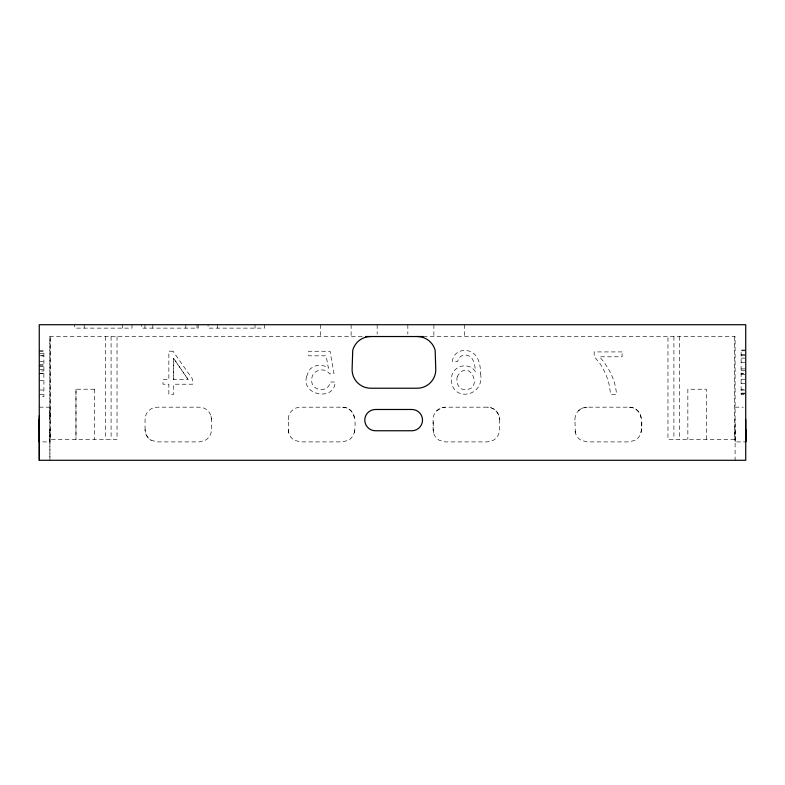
<?xml version="1.0" encoding="UTF-8"?>
<svg xmlns="http://www.w3.org/2000/svg" width="785" height="785" viewBox="0 0 785 785"><rect width="100%" height="100%" fill="white"/><g stroke="black" fill="none" stroke-linecap="round" stroke-linejoin="round"><path stroke-width="0.59" stroke-dasharray="3.92 2.94" d="M49.926 460.285L49.887 336.52L364.603 336.52M49.887 438.324L49.897 441.906L41.625 441.906M145.058 429.68L145.058 419.406A12.236 12.236 0 0 1 157.294 407.179L199.233 407.179A12.236 12.236 0 0 1 211.469 419.406L211.469 429.68A12.226 12.226 0 0 1 205.346 440.267L199.233 441.906L157.294 441.906L151.171 440.267A12.236 12.236 0 0 1 145.058 429.68A12.236 12.236 0 0 0 151.171 440.267M288.644 432.839L288.223 419.406A12.236 12.236 0 0 1 300.459 407.179L342.397 407.179C355.419 407.366 356.41 423.272 354.212 432.839M499.505 419.406L499.505 429.68A12.226 12.226 0 0 1 493.392 440.267L487.269 441.906L445.33 441.906L439.217 440.267A12.236 12.236 0 0 1 433.094 429.68L433.094 419.406A12.236 12.236 0 0 1 445.33 407.179L487.269 407.179C493.814 407.13 499.545 412.861 499.505 419.406A12.236 12.236 0 0 0 487.269 407.179M575.346 432.839L574.924 419.406A12.236 12.236 0 0 1 587.16 407.179L629.099 407.179C642.12 407.366 643.111 423.272 640.913 432.839M735.103 429.68L735.113 441.906L745.74 441.906M49.877 432.839L49.926 429.68L49.887 441.906M49.887 417.09L49.887 414.666M173.72 379.655L173.72 358.559L173.72 379.655L188.194 379.655L173.838 358.559M735.113 441.906L735.103 419.406M436.686 410.761L442.161 407.592L445.33 407.179M578.506 410.761L581.047 408.818L587.16 407.179M423.301 336.52L735.103 336.52L735.103 460.285M745.73 350.031L741.109 350.031L741.109 394.57L745.73 394.57M39.26 350.758L43.891 350.758L43.891 396.67L39.26 396.67M741.109 350.787L745.73 350.787M39.26 351.425L43.891 351.425M39.26 353.554L43.891 353.554M741.109 354.594L745.73 354.594M39.26 355.32L43.891 355.32M741.109 355.35L745.73 355.35M41.576 355.988L43.891 355.988M741.109 358.117L745.73 358.117M39.26 361.64L43.891 361.64M741.109 362.248L745.73 362.248M39.26 364.682L43.891 364.682M39.26 365.771L43.891 365.771M39.26 366.693L43.891 366.693M741.109 368.911L745.73 368.911M39.26 369.303L43.891 369.303M741.109 370.736L745.73 370.736M741.109 373.415L743.424 373.287M39.26 373.444L43.891 373.444M741.109 373.474L743.424 373.474M39.26 373.621L43.891 373.621M741.109 374.69L745.73 374.69M741.109 379.243L745.73 379.243M39.26 380.558L43.891 380.558M741.109 383.502L745.73 383.502M94.514 389.223L75.968 389.223L75.968 439.453M741.109 389.311L743.424 389.311M39.26 389.978L43.891 390.037M741.109 390.066L745.73 390.066M741.109 393.138L745.73 393.138M741.109 393.815L745.73 393.815M39.26 394.541L43.891 394.541M39.26 407.179L49.887 407.179L49.926 419.406M735.103 407.179L743.375 407.179M41.576 370.942L43.891 371.011M173.72 358.559L188.194 379.655M433.516 432.839L433.094 420.132M211.047 416.246L211.469 419.406M734.632 336.52L734.632 439.453L667.966 439.453L667.966 336.52M706.363 439.453L706.363 389.223L687.846 389.223L687.846 439.453M679.486 336.52L679.486 439.453M673.913 336.52L673.913 439.453M641.335 422.104L641.335 429.68A12.236 12.236 0 0 1 635.212 440.267L629.099 441.906L587.16 441.906L581.047 440.267A12.236 12.236 0 0 1 574.924 429.68M574.924 419.406L574.924 420.132M464.573 324.715L464.573 336.52M433.889 324.715L433.889 336.52M407.837 324.715L407.837 334.155M377.153 324.715L377.153 334.155M351.111 324.715L351.111 336.52M320.427 324.715L320.427 336.52M288.223 419.406L288.223 419.985M264.516 324.715L264.516 328.13L208.064 328.13L208.064 324.715M255.037 324.715L255.037 328.13M217.543 324.715L217.543 328.13M198.193 324.715L198.193 328.13L141.545 328.13L141.545 324.715M196.996 324.715L196.996 328.13M185.829 324.715L185.829 328.13M152.82 324.715L152.82 328.13M144.94 324.715L144.94 328.13M131.978 324.715L131.978 328.13L74.732 328.13L74.732 324.715M122.499 324.715L122.499 328.13M117.034 336.52L117.034 439.453L50.368 439.453L50.368 336.52M111.087 336.52L111.087 439.453M105.514 336.52L105.514 439.453M94.494 389.223L94.514 439.453M84.211 324.715L84.211 328.13M75.988 389.223L75.988 439.453M49.887 336.52L49.887 459.058M629.099 407.179A12.236 12.236 0 0 1 641.335 419.406M342.397 407.179A12.236 12.236 0 0 1 354.634 419.406M288.223 429.68A12.236 12.236 0 0 0 294.336 440.267L300.459 441.906L342.397 441.906L348.511 440.267A12.236 12.236 0 0 0 354.634 429.68M480.577 373.64C485.022 398.103 449.049 402.587 451.561 377.026C452.396 369.323 460.501 364.318 467.85 366.252C471.039 366.762 473.659 369.323 475.416 371.452C475.131 367.007 474.601 362.287 472.03 358.529A8.203 8.203 0 0 0 464.955 355.095C461.246 354.967 458.077 357.872 457.714 361.532L452.552 361.532C452.523 353.093 461.57 348.775 468.939 351.013C478.487 353.741 480.597 365.074 480.577 373.64M306.621 376.545C300.92 395.444 334.567 401.557 335.166 382.03L330.004 382.03C329.033 393.54 310.193 391.136 311.822 379.597C311.262 370.265 324.45 366.369 329.572 373.876L334.017 373.64L330.004 351.258L308.721 351.258L308.721 355.821L326.109 355.821L328.415 368.224C325 365.26 319.328 364.515 314.854 366.153A11.981 11.981 0 0 0 308.731 371.011L306.621 376.545M457.321 376.466C456.085 381.059 457.272 386.681 461.766 389.056C485.807 393.991 470.097 355.409 457.321 376.466M172.994 351.199L168.853 351.199L168.853 379.655L163.015 379.655L163.015 384.218L168.853 384.218L168.853 394.315L173.72 394.315L173.72 384.218L192.629 384.218L192.629 379.233L172.994 351.199M622.083 351.925L594.176 351.925L594.176 356.37L600.319 364.034A69.502 69.502 0 0 1 609.013 383.914L610.71 394.315L616.49 394.315C615.568 380.244 608.856 367.105 599.465 356.792L622.083 356.792L622.083 351.925"/><path stroke-width="1.18" d="M39.279 440.267L39.27 441.906L39.26 415.805M39.27 429.68L39.299 419.406L39.299 460.285L745.73 460.285L745.73 324.715L39.26 324.715L39.26 460.285M365.516 336.52L423.301 336.52M745.74 432.839L745.73 429.68L745.74 441.906L745.73 419.406M417.169 336.52A18.614 18.614 0 0 1 435.155 350.316L435.783 369.607A18.614 18.614 0 0 1 417.169 388.222L370.716 388.222A18.614 18.614 0 0 1 352.102 369.607L352.73 350.316A18.614 18.614 0 0 1 370.716 336.52M411.88 409.485L375.416 409.485A10.637 10.637 0 0 0 364.78 420.122A10.637 10.637 0 0 0 375.416 430.759L411.88 430.759A10.637 10.637 0 0 0 422.516 420.122A10.637 10.637 0 0 0 411.88 409.485"/></g></svg>
